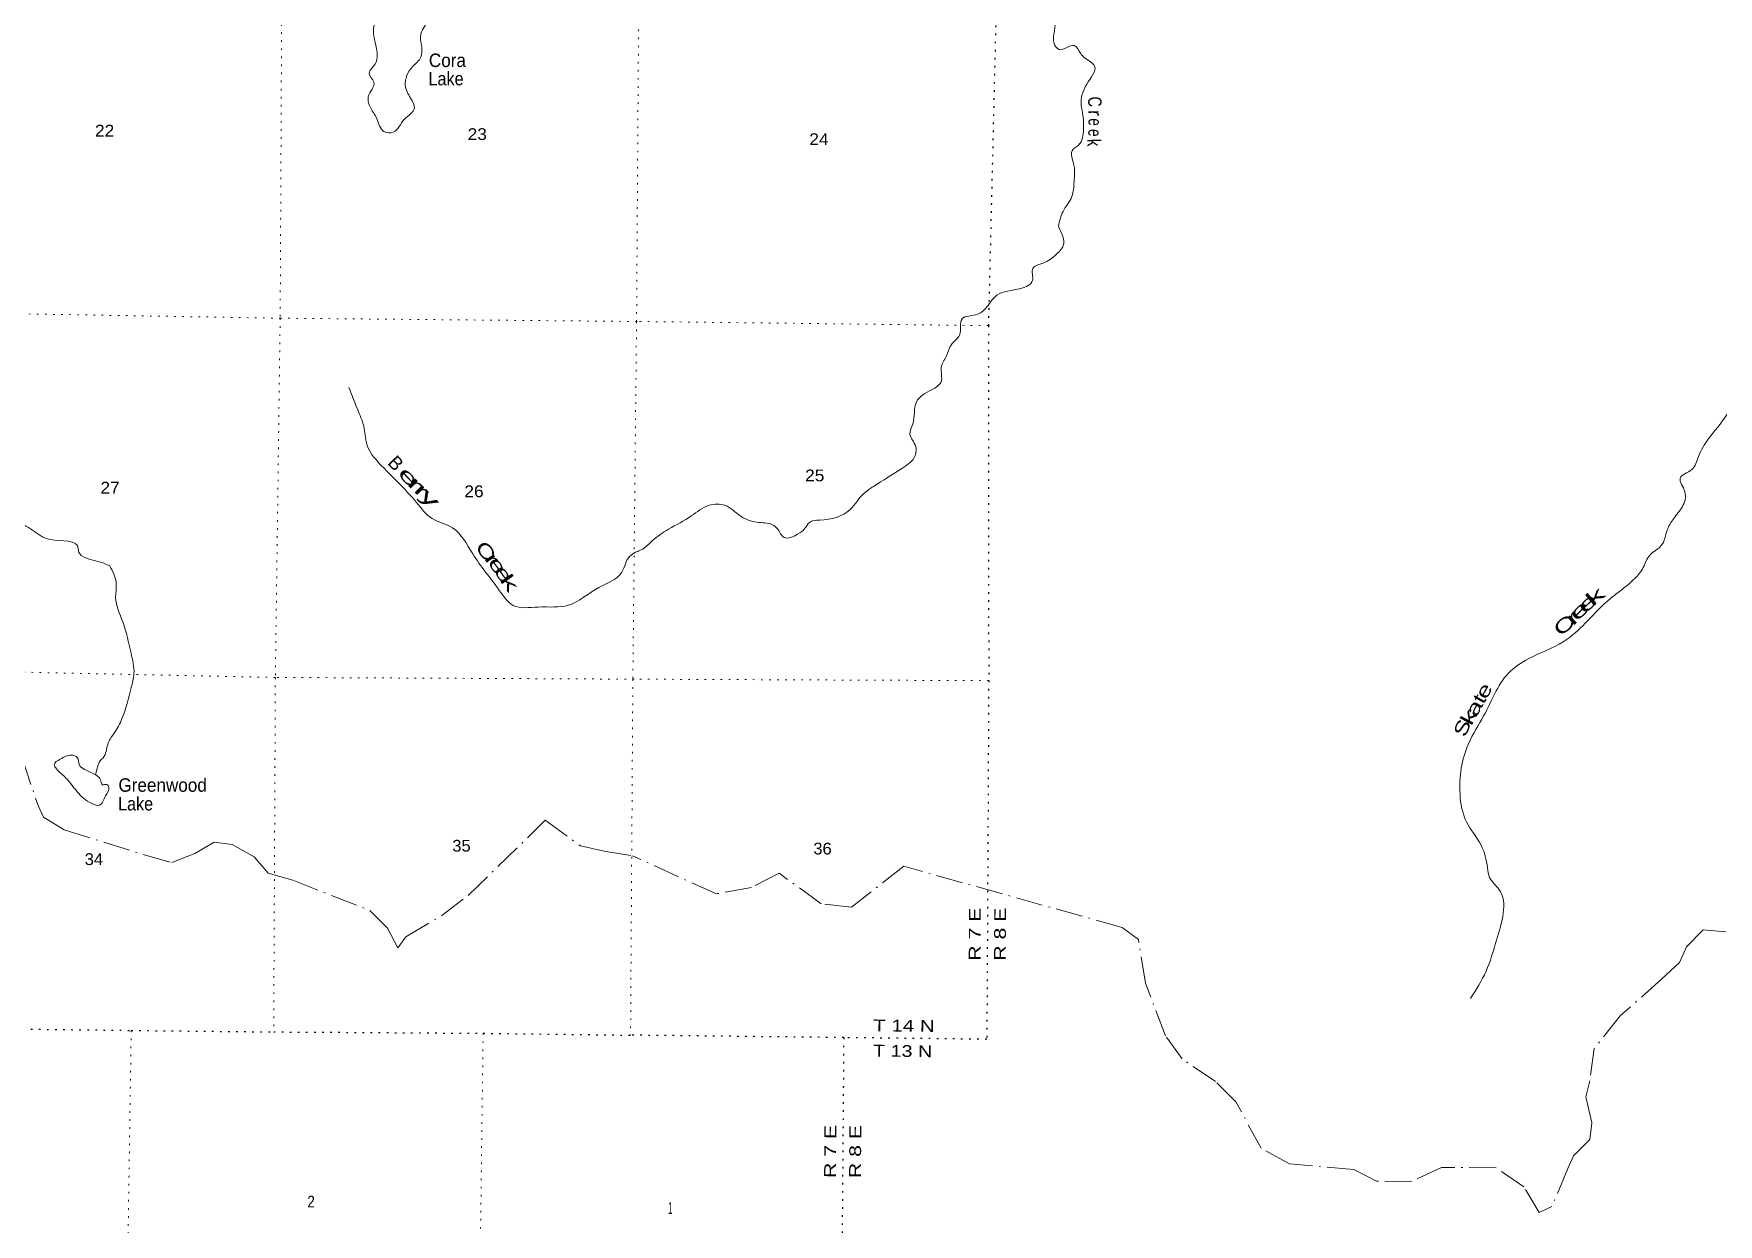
# Model space of a CAD drawing. Header units: feet. Extents: x -252658 to 9, y -366365 to -181930.
# Drawn here: x -229425 to -204389, y -313690 to -295997 of the extents above; entities that cross this region are included whole.
import ezdxf
from ezdxf.enums import TextEntityAlignment as Align

# ---------------------------------------------------------------- set-up
doc = ezdxf.new("R2010")
doc.units = ezdxf.units.FT
doc.header["$LTSCALE"] = 80
doc.linetypes.add('DOT_DASHED', pattern=[7.7, 5, -1.2, 0.3, -1.2])
doc.linetypes.add('DOTTED', pattern=[1.5, 0.3, -1.2])
for name, color, linetype, lineweight in [('39', 7, 'Continuous', 13), ('44', 7, 'DOT_DASHED', 13), ('6', 7, 'DOTTED', 25), ('7', 7, 'DOTTED', 13)]:
    doc.layers.add(name, color=color, linetype=linetype, lineweight=lineweight)
doc.layers.add('41', color=7, linetype='Continuous')

msp = doc.modelspace()

# ---------------------------------------------------------------- linework, layer by layer
at = {"layer": '39'}
for points in [[(-220283.34, -282896.11), (-220084.09, -283043.93), (-219901.52, -283153.15), (-219801.62, -283336.51), (-219671.13, -283391.25), (-219671.53, -283511.93), (-219818.69, -283634.13), (-220024.82, -283957.25), (-220148.87, -284381.22), (-220209.72, -284545.94), (-220214.09, -284650.52), (-220109.98, -284775.57), (-220144.53, -284890.09), (-220128.73, -284974.62), (-219986.42, -285099.8), (-219780.06, -285309.66), (-219597.3, -285360.56), (-219438.67, -285415.4), (-219099.73, -285655.88), (-219025.9, -285821.05), (-219115.11, -286048.03), (-219049.31, -286209.15), (-218828.83, -286402.98), (-218259.89, -286394.83), (-217676.57, -286294.21), (-217315.26, -286458.33), (-217053.18, -286837.33), (-216857.23, -287153.76), (-216599.04, -287494.54), (-216194.45, -287940.39), (-215966.94, -288437.94), (-215895.78, -288802.23), (-215771.8, -288997.74), (-215676.38, -289319.86), (-215735.23, -289484.59), (-215774.21, -289719.78), (-215808.91, -289876.55), (-215791.51, -290085.78), (-215930.63, -290205.99), (-216053.59, -290308.16), (-216024.13, -290513.41), (-215918.47, -290781.26), (-215728.48, -291075.55), (-215606.55, -291285.13), (-215602.95, -291411.86), (-215396.81, -291686.08), (-215322.95, -291841.2), (-215192.74, -291980.42), (-215084.71, -292135.65), (-215077.73, -292453.46), (-214990.12, -292707.17), (-214992.68, -292870.08), (-215010.95, -292924.32), (-214920.67, -292980.94), (-214842.91, -293170.27), (-214831.64, -293407.64), (-214819.9, -293504.22), (-214738.07, -293683.5), (-214756.54, -293794.06), (-214644.67, -294005.62), (-214651.85, -294351.54), (-214606.41, -294589.02), (-214504.95, -294909.16), (-214543.3, -294955.29), (-214672, -294966.92), (-214700.55, -295089.52), (-214518.18, -295259.08), (-214393.93, -295374.14), (-214478.72, -295482.46), (-214462.93, -295569), (-214394.77, -295625.55), (-214368.82, -295679.94), (-214294.55, -295714.38), (-214261.3, -295990.04), (-214259.79, -296140.89), (-214185.71, -296231.65), (-213958.35, -296172.07), (-213864.27, -296293.06), (-213806.17, -296353.6), (-213657.83, -296478.8), (-213775.33, -296747.92), (-213856.75, -297051.35), (-213831.16, -297214.35), (-213823.81, -297419.53), (-213896.95, -297652.59), (-213993.73, -297736.74), (-213970.24, -297927.89), (-213963.1, -298195.42), (-213995.99, -298414.54), (-214127.41, -298637.35), (-214196.5, -298860.37)], [(-223754, -295484.6), (-223930.5, -295444.9), (-224167, -295615.89), (-224361.86, -295855.62), (-224346.17, -296149.43), (-224356.71, -296455.09), (-224438.18, -296589.17), (-224370.88, -296714.45), (-224453.06, -296935.01), (-224416.24, -297102.28), (-224327.11, -297259.92), (-224220.15, -297449.9), (-224081.58, -297459.12), (-223915.24, -297267.42), (-223767.23, -297105.74), (-223824.29, -296956.41), (-223903.08, -296762.64), (-223796.35, -296487.97), (-223670.61, -296346.22), (-223659.33, -296195.45), (-223667.67, -295986.19), (-223565.63, -295793.95), (-223580.39, -295632.91), (-223657.7, -295503.52), (-223751.99, -295484.62)], [(-208073.27, -310333.21), (-207840.74, -309929.72), (-207686.42, -309467.64), (-207649.72, -308711.52), (-207787.83, -308534.06), (-207819.52, -308391.15), (-207914.9, -308056.96), (-208132.86, -307708.27), (-208227.98, -307297.65), (-208102.86, -306549.87), (-207872.27, -306128.27), (-207512.36, -305503.96), (-207206.05, -305281.74), (-206694.61, -305034.05), (-206055.38, -304444.87), (-205892.1, -304310.66), (-205632.05, -304094.32), (-205504.85, -303927.8), (-205407.74, -303745.1), (-205236.39, -303602.87), (-205149.19, -303375.89), (-205052.12, -303201.23), (-204922.86, -303022.66), (-204885.94, -302803.55), (-204955.63, -302602.19), (-204784.33, -302474.04), (-204683.17, -302281.3), (-204537.56, -302020.32), (-204266.99, -301665.22), (-204074.31, -301155), (-203896.79, -300367.17), (-203756.94, -300025.72), (-203494.5, -299696.75), (-203347, -299471.97), (-203342.19, -299234.66), (-203312.76, -298850.6), (-203163.19, -298609.75), (-203021.84, -298419.15), (-202965.72, -297868.24), (-202705.58, -297623.73), (-202423.42, -297409.47), (-202333.95, -297104.05), (-202368.98, -296757.99), (-202289.83, -296535.01), (-201943.2, -296276.71), (-201486.61, -296199.8), (-201050.27, -296169.08), (-200781.04, -296214.23), (-200428.13, -296484.93), (-199855.03, -297035.93), (-199494.22, -297346.88), (-198855.69, -297570.27), (-198662.89, -297625.22), (-198466.23, -297730.46), (-198122.36, -297697.42), (-197843.01, -297720.49), (-197343.24, -297812.63), (-196767.15, -297615.48), (-196260.32, -297544.77), (-195961.28, -297692.6), (-195507.72, -297921.4), (-194887.69, -298265.4), (-194370.34, -298655.31), (-193830.49, -298930.66), (-193391.46, -299089.21), (-192894.21, -299281.79)], [(-214196.5, -298860.37), (-214125.08, -299144.21), (-214230.06, -299278.61), (-214423.47, -299404.67), (-214576.52, -299484.61), (-214581.14, -299663.6), (-214754.42, -299783.7), (-215112.59, -299883.06), (-215259.92, -300057.55), (-215394.97, -300165.71), (-215628.4, -300235.32), (-215667.4, -300476.55), (-215776.38, -300602.89), (-215865.47, -300793.67), (-215936.37, -300956.35), (-215941.11, -301173.55), (-216074.17, -301285.74), (-216305.97, -301470), (-216336.65, -301626.78), (-216361.34, -301797.65), (-216404.05, -301944.33), (-216316.21, -302129.67), (-216322.69, -302264.4), (-216524.36, -302456.81), (-216943.4, -302724.92), (-217092.52, -302833.03), (-217294.35, -303071.7), (-217741.14, -303225.07), (-217896.05, -303258.74), (-217962.68, -303347.02), (-218071.53, -303435.15), (-218272.72, -303482.74), (-218372.8, -303353.69), (-218446.98, -303293.1), (-218676.03, -303256.13), (-218916.97, -303166.82), (-219153.64, -303005.13), (-219384.82, -303004.35), (-219652.72, -303162.35), (-219989.1, -303360.34), (-220232.93, -303534.5), (-220374.05, -303654.71), (-220449.07, -303690.14), (-220483.69, -303702.19)], [(-232195.91, -300944.96), (-232027.95, -301046.95), (-231874.8, -301239.33), (-231718.1, -301490.08), (-231542.7, -301664.54), (-231280.05, -301982.56), (-230967.41, -302083.76), (-230792.78, -302107.36), (-230483.4, -302116), (-230338.04, -302278.14), (-230281.63, -302505.92), (-230104.97, -302772.92), (-230008.31, -302992.98), (-229969.12, -303116.01), (-229736.92, -303224.58), (-229436.77, -303379.98), (-229178.66, -303514.92), (-228765.8, -303647.13), (-228765.84, -303651.16), (-228317.7, -303892.29), (-228293.54, -303904.8)], [(-224739.49, -301253.24), (-224599.74, -301610.45), (-224513.38, -301862.61), (-224467.26, -302120.47), (-224288.55, -302381.45), (-223740.66, -302957.33), (-223503.53, -303200.71), (-223201.25, -303340.04), (-222900.97, -303724.75), (-222505.54, -304269.17), (-222300.39, -304492.16), (-221928.85, -304517.42), (-221476.51, -304489.05), (-221024.24, -304225.34), (-220682.79, -303996.9), (-220566.32, -303760.53), (-220483.69, -303702.19)], [(-228293.54, -303904.8), (-228197.41, -304172.9), (-228207.08, -304371.95), (-228101.55, -304736.92), (-227978.76, -305202.6), (-227935.04, -305508.72), (-227976.95, -305719.57), (-228113.29, -306175.02), (-228227.57, -306389.28), (-228317.17, -306535.37), (-228377.05, -306731.99), (-228452.17, -306825.89), (-228481, -306912.14), (-228505.9, -307008.48)], [(-228504.8, -307007.05), (-228668.03, -306930.68), (-228745.85, -306863.64), (-228777.08, -306750.74), (-228861.2, -306717.85), (-229030.49, -306778.77), (-229119.56, -306858.48), (-229085.92, -306923.13), (-228950.35, -307053.01), (-228779.24, -307261.63), (-228557.64, -307438.5), (-228447.31, -307461.56), (-228359.78, -307323.5), (-228308.49, -307195.2), (-228338.31, -307154.72), (-228400.63, -307158.22), (-228436.14, -307077.46), (-228465.96, -307038.99), (-228505.4, -307006.56)]]:
    msp.add_spline(points, degree=3, dxfattribs=at)
at = {"layer": '44'}
for points in [[(-229790.31, -306189.07), (-229359.88, -307464.48), (-229278.88, -307641.49), (-228971.33, -307826.36), (-227784.79, -308199.65), (-227370.49, -308314), (-227030.7, -308180.91), (-226742.79, -308011.64), (-226476.33, -308045.63), (-226146.72, -308228.47), (-225939.82, -308469.77), (-225573.59, -308576.11), (-224429.68, -309025.9), (-224166.8, -309291.3), (-224012.37, -309580.93), (-223896.95, -309415.83), (-223359.4, -309101.48), (-222968.37, -308805.35), (-221821.75, -307685.59), (-221298.99, -308067.48), (-220946.59, -308143.65), (-220527.14, -308214.56)], [(-204275.02, -309343.14), (-204613.08, -309314.66), (-204860.76, -309566), (-204963.98, -309797.19), (-205233.65, -310046.25), (-205845.72, -310591.52), (-206234.69, -311075.56), (-206299.18, -311555.84), (-206356.46, -311795.65), (-206267.47, -312179.71), (-206300.87, -312431.87), (-206542.41, -312673.27), (-206623.04, -312862.66), (-206860.83, -313422.86), (-207052.3, -313514.57), (-207279.47, -313130.7), (-207690.24, -312848.67), (-208501.24, -312844.05), (-208944.6, -313052.74), (-209471.25, -313049.84), (-209805.38, -312877.07), (-210763.49, -312792.34), (-211182.94, -312560.31), (-211558.24, -311871.79), (-211862.6, -311569.11), (-212354.74, -311231.88), (-212604.47, -310887.81), (-212902.46, -310108.09), (-213005.91, -309457.22), (-213249.83, -309277.61), (-216495.93, -308369.03), (-217271.07, -308978.31), (-217720.96, -308926.31), (-218347.72, -308473.05), (-218757.08, -308684.19), (-219279, -308777.58), (-220527.14, -308214.56)]]:
    msp.add_lwpolyline(points, dxfattribs=at)
at = {"layer": '6'}
for points in [[(-214925.55, -273856.76), (-214980.78, -279072.64), (-215018.8, -284438.64), (-215086.77, -289742.2), (-215108.46, -295035.86), (-215236.72, -300335.19), (-215232.23, -305610.83), (-215260.08, -310940.67), (-217386.88, -310915.44), (-220552.8, -310878.97)], [(-252058.43, -310489.31), (-249191.62, -310557.28), (-246923.14, -310574.4), (-243889.23, -310612.05), (-241775.68, -310654.01), (-238587.01, -310686.93), (-236461.25, -310710.89), (-233270.56, -310741.82), (-231146.82, -310767.78), (-227976.3, -310808.59), (-225858.56, -310830.48), (-222746.15, -310850.69), (-220552.8, -310878.97)], [(-217386.88, -310915.44), (-217431.48, -316444.34), (-217533.75, -319602.34)]]:
    msp.add_lwpolyline(points, dxfattribs=at)
at = {"layer": '7'}
for p, q in [((-215236.72, -300335.19), (-220450.67, -300273.63)), ((-215232.23, -305610.83), (-220501.85, -305588.8))]:
    msp.add_line(p, q, dxfattribs=at)
for points in [[(-220194.63, -274726.06), (-220380.12, -278986.8), (-220387.69, -284343.29), (-220409.01, -289661.44), (-220430.29, -294975.57), (-220465.51, -300273.49), (-220520.97, -305589.34), (-220554.53, -310877.76)], [(-225546.31, -279732.95), (-225605.26, -284236.94), (-225664.95, -289578.9), (-225736.49, -294894.62), (-225761.92, -300224.8), (-225833.64, -305562.64), (-225858.56, -310830.48)], [(-251941.64, -299875.9), (-246838.17, -299922.36), (-241662.48, -299990.14), (-236334.12, -300063.24), (-231055.99, -300135.91), (-225761.92, -300224.8), (-220450.67, -300273.63)], [(-220501.85, -305588.8), (-225833.64, -305562.64), (-231147.55, -305452.01), (-236403.57, -305368.91), (-241834.3, -305291.49), (-246850.72, -305172.3), (-251999.94, -305174.86)], [(-227976.3, -310808.59), (-228059.79, -316357.54), (-228070.79, -319488.77)], [(-222746.15, -310850.69), (-222817.56, -316397.72), (-222774.73, -319540.88)]]:
    msp.add_lwpolyline(points, dxfattribs=at)

# ---------------------------------------------------------------- texts
at = {"layer": '41'}
for s, width, p in [('Cora', 0.95, (-223552.13, -296492.29)), ('Lake', 0.9, (-223558.03, -296764.31)), ('Greenwood', 0.95, (-228165.83, -307261.96)), ('Lake', 0.9, (-228171.73, -307539.9))]:
    msp.add_text(s, height=200, dxfattribs=dict(at, width=width)).set_placement(p)
for s, rotation, width, p in [('C', 273.411, 0.8, (-213754.71, -297013.26)), ('e', 268.231, 0.75, (-213752.17, -297467.42)), ('e', 268.687, 0.75, (-213749.3, -297308.41)), ('k', 270.776, 0.85, (-213766.77, -297616.54)), ('e', 313.443, 2, (-223925.12, -302649.34)), ('r', 313.704, 2.2, (-223821.17, -302759.35)), ('r', 313.704, 2.2, (-223723.66, -302854.38)), ('y', 314.012, 2.15, (-223607.54, -302966.05)), ('C', 306.984, 1.5, (-222787.83, -303744.2)), ('r', 305.995, 1.85, (-222688.44, -303861.6)), ('e', 305.989, 1.7, (-222611.69, -303959.18)), ('e', 305.989, 1.7, (-222523.13, -304083.36)), ('k', 305.323, 1.85, (-222436.44, -304213.81)), ('e', 44.297, 2, (-206384.07, -304637.29)), ('e', 43.265, 1.95, (-206269.22, -304530.5)), ('k', 39.418, 2.05, (-206157.99, -304435.59)), ('C', 39.871, 1.6, (-206619.28, -304865.13)), ('r', 42.613, 2.15, (-206488.31, -304746)), ('e', 61.035, 1.45, (-207786.82, -305808.69)), ('a', 60.627, 1.55, (-207932.86, -306064.59)), ('t', 61.035, 1.35, (-207854.33, -305927.59)), ('k', 62.009, 1.6, (-208010.86, -306197.92)), ('S', 66.892, 1.35, (-208104.06, -306351.41))]:
    msp.add_text(s, height=200, rotation=rotation, dxfattribs=dict(at, width=width)).set_placement(p, align=Align.CENTER)
for s, rotation, p in [('r', 270.29, (-213749.32, -297175.57)), ('B', 313.443, (-224116.01, -302447.28))]:
    msp.add_text(s, height=200, rotation=rotation, dxfattribs=at).set_placement(p, align=Align.CENTER)
at = {"layer": '6'}
for s, rotation, width, p in [('R 7 E', 89.701, 1.35, (-215354.06, -309774.67)), ('R 8 E', 89.701, 1.35, (-214979.2, -309773.28)), ('T 14 N', 359.32, 1.3, (-216949.9, -310820.62)), ('T 13 N', 359.32, 1.25, (-216950.86, -311196.07)), ('R 7 E', 89.538, 1.35, (-217503.71, -313001.28)), ('R 8 E', 89.538, 1.35, (-217132.38, -313003.98))]:
    msp.add_text(s, height=175, rotation=rotation, dxfattribs=dict(at, width=width)).set_placement(p)
at = {"layer": '7'}
for s, width, p in [('22', 1.1, (-228514.63, -297524.73)), ('23', 1.1, (-222976.31, -297576.85)), ('24', 1.1, (-217898.05, -297651.37)), ('27', 1.1, (-228433.4, -302830.67)), ('25', 1.1, (-217960.78, -302648.57)), ('26', 1.1, (-223024.92, -302884.66)), ('34', 1.05, (-228666.98, -308350.74)), ('35', 1.05, (-223204.36, -308151.45)), ('36', 1.05, (-217838.49, -308193.52)), ('2', 0.85, (-225357.62, -313439.21)), ('1', 0.4, (-219996.42, -313534.57))]:
    msp.add_text(s, height=175, dxfattribs=dict(at, width=width)).set_placement(p)

doc.saveas('drawing.dxf')
